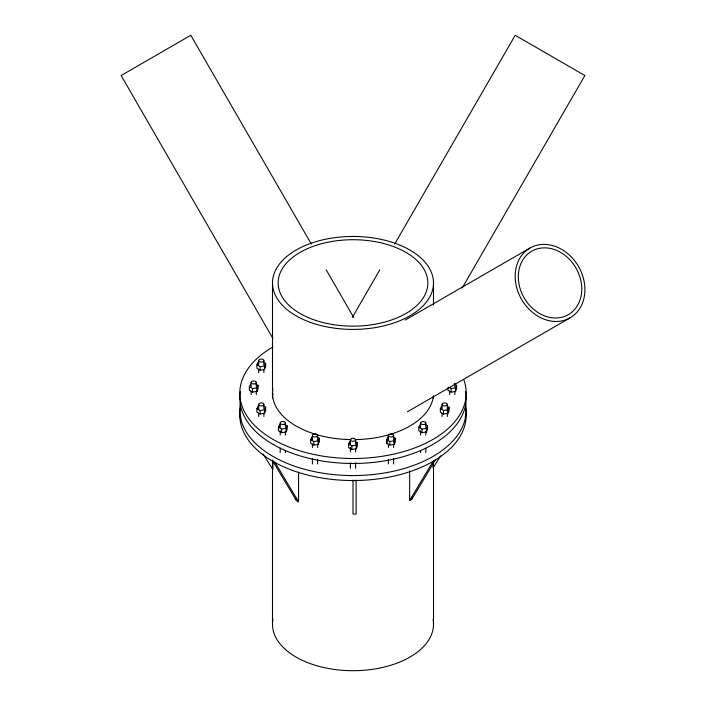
<?xml version="1.0" encoding="UTF-8"?>
<svg xmlns="http://www.w3.org/2000/svg" width="706" height="706" viewBox="0 0 706 706"><rect width="100%" height="100%" fill="white"/><g stroke="black" fill="none" stroke-linecap="round" stroke-linejoin="round"><path stroke-width="1.06" d="M264.062 362.496L265.659 363.422L265.659 366.979L264.485 369.503L260.117 370.182L256.913 368.329L256.913 364.773L258.087 362.249L258.087 364.914M255.704 383.967L258.105 385.352L258.105 388.909L256.931 391.433L252.554 392.112L249.359 390.259L249.359 386.711L250.524 384.179M264.485 369.503L264.485 365.946L265.659 363.422M256.931 391.433L256.931 387.876L258.105 385.352M264.062 406.365L265.659 407.283L265.659 410.839L264.485 413.363L260.117 414.043L256.913 412.198L256.913 408.642L258.087 406.118L258.087 408.783M264.485 413.363L264.485 409.815L265.659 407.283M284.774 424.491L287.174 425.877L287.174 429.433L286.009 431.957L281.632 432.637L278.429 430.792L278.429 427.236L279.602 424.712L279.602 426.486M286.009 431.957L286.009 428.41L287.174 425.877M316.985 436.917L319.386 438.302L319.386 441.859L318.212 444.383L313.835 445.062L310.64 443.209L310.64 439.661L311.805 437.129L311.805 439.803M318.212 444.383L318.212 440.826L319.386 438.302M355.771 441.744L357.377 442.671L357.377 446.218L356.203 448.751L351.826 449.422L348.623 447.578L348.623 444.021L349.797 441.497L349.797 443.271M356.203 448.751L356.203 445.195L357.377 442.671M392.96 436.917L395.36 438.302L395.36 441.859L394.195 444.383L389.818 445.062L386.614 443.209L386.614 439.661L387.788 437.129L387.788 438.911M386.614 443.209L387.4 441.532M394.195 444.383L394.195 440.826L395.36 438.302M425.171 424.491L427.571 425.877L427.571 429.433L426.398 431.957L422.02 432.637L418.826 430.792L418.826 427.236L419.991 424.712M426.398 431.957L426.398 428.41L427.571 425.877M447.489 406.365L449.087 407.283L449.087 410.839L447.913 413.363L443.544 414.043L440.341 412.198L440.341 408.642L441.515 406.118L441.515 407.891M447.895 387.594L447.895 390.259L451.099 392.112L455.476 391.433L455.476 387.876L456.641 385.352L454.24 383.967M455.476 391.433L456.641 388.909L456.641 385.352M447.913 413.363L447.913 409.815L449.087 407.283M352.285 317.479L379.802 269.816M394.663 244.073L515.203 35.3L584.877 75.524L462.139 288.119M409.648 500.501L433.043 461.397L435.267 460.118L411.863 499.221L409.648 500.501L409.648 470.911M440.659 455.794L433.113 467.796L433.113 463.41M465.042 417.025L466.207 415.181L466.207 413.372M405.218 320.065L529.915 248.071M407.397 411.774L570.166 317.797A40.251 32.864 60 0 0 564.623 251.265A40.251 32.864 60 0 0 515.327 279.735A40.251 32.864 60 0 0 570.166 317.797M256.913 364.773L260.117 366.626L264.485 365.946M249.359 386.711L252.554 388.556L256.931 387.876M256.913 408.642L260.117 410.486L264.485 409.815M448.698 387.17L451.099 388.556L455.476 387.876M278.429 427.236L281.632 429.08L286.009 428.41M440.341 408.642L443.544 410.486L447.913 409.815M310.64 439.661L313.835 441.506L318.212 440.826M418.826 427.236L422.02 429.08L426.398 428.41M348.623 444.021L351.826 445.865L356.203 445.195M386.614 439.661L389.818 441.506L394.195 440.826M240.402 408.43A113.207 65.358 0 0 0 353 480.539L356.133 480.539M298.567 501.781L275.172 462.677L272.957 461.397L296.352 500.501L298.567 501.781L298.567 472.19M240.958 417.025L239.793 415.181L239.793 416.99L240.958 418.834M263.02 453.914L272.887 469.605L272.887 460.127M311.337 244.073L190.796 35.3L121.123 75.524L273.028 338.642M326.198 269.816L353.715 317.479M454.885 383.57L454.885 386.862M454.885 391.248L454.885 394.539M451.099 388.556L451.099 392.112M449.66 391.248L449.66 394.539M447.33 404.406A2.612 1.509 0 0 1 443.412 405.712A2.612 1.509 0 0 1 443.412 403.1A2.612 1.509 0 0 1 447.33 404.406L447.33 410.989M447.33 413.186L447.33 416.478M443.544 410.486L443.544 414.043M442.106 404.406L442.106 408.8M442.106 413.186L442.106 416.478M433.51 282.938A80.51 46.481 0 0 1 312.749 323.189A80.51 46.481 0 0 1 312.749 242.679A80.51 46.481 0 0 1 433.51 282.938L433.51 304.957M433.51 462.386L433.51 624.219M425.806 423A2.612 1.509 0 0 1 421.888 424.306A2.612 1.509 0 0 1 421.888 421.694A2.612 1.509 0 0 1 425.806 423L425.806 427.386M425.806 431.781L425.806 435.072M425.806 448.231L425.806 452.617M422.02 429.08L422.02 432.637M420.582 423L420.582 427.386M420.582 430.678L420.582 435.072M420.582 450.428L420.582 452.617M411.863 497.033L411.863 499.221M393.604 435.425A2.612 1.509 0 0 1 389.686 436.732A2.612 1.509 0 0 1 389.686 434.119A2.612 1.509 0 0 1 393.604 435.425L393.604 442.009M393.604 444.206L393.604 447.489M393.604 458.459L393.604 463.948M389.818 441.506L389.818 445.062M388.379 435.425L388.379 439.812M388.379 444.206L388.379 447.489M388.379 459.562L388.379 463.948M356.133 480.071L356.133 514.047L353 514.047L353 480.071M355.612 439.785A2.612 1.509 0 0 1 351.694 441.091A2.612 1.509 0 0 1 351.694 438.479A2.612 1.509 0 0 1 355.612 439.785L355.612 444.18M355.612 448.566L355.612 451.858M355.612 462.827L355.612 468.307M351.826 445.865L351.826 449.422M350.388 439.785L350.388 444.18M350.388 447.472L350.388 451.858M350.388 462.827L350.388 468.307M317.621 435.425A2.612 1.509 0 0 1 313.702 436.732A2.612 1.509 0 0 1 313.702 434.119A2.612 1.509 0 0 1 317.621 435.425L317.621 439.812M317.621 444.206L317.621 447.489M317.621 459.562L317.621 463.948M313.835 441.506L313.835 445.062M312.396 435.425L312.396 439.812M312.396 444.206L312.396 447.489M312.396 458.459L312.396 463.948M296.352 498.312L296.352 500.501M285.418 423A2.612 1.509 0 0 1 281.5 424.306A2.612 1.509 0 0 1 281.5 421.694A2.612 1.509 0 0 1 285.418 423L285.418 427.386M285.418 431.781L285.418 435.072M285.418 450.428L285.418 452.617M281.632 429.08L281.632 432.637M280.194 423L280.194 427.386M280.194 430.678L280.194 435.072M280.194 448.231L280.194 452.617M272.49 282.938L272.49 397.434M272.49 460.18L272.49 624.219M263.894 360.545A2.612 1.509 0 0 1 259.976 361.851A2.612 1.509 0 0 1 259.976 359.239A2.612 1.509 0 0 1 263.894 360.545L263.894 364.931M263.894 369.317L263.894 372.609M263.894 404.406A2.612 1.509 0 0 1 259.976 405.712A2.612 1.509 0 0 1 259.976 403.1A2.612 1.509 0 0 1 263.894 404.406L263.894 408.8M263.894 413.186L263.894 416.478M260.117 366.626L260.117 370.182M260.117 410.486L260.117 414.043M258.67 360.545L258.67 364.931M258.67 369.317L258.67 372.609M258.67 404.406L258.67 408.8M258.67 413.186L258.67 416.478M256.34 382.475A2.612 1.509 0 0 1 252.421 383.782A2.612 1.509 0 0 1 252.421 381.169A2.612 1.509 0 0 1 256.34 382.475L256.34 386.862M256.34 391.248L256.34 394.539M252.554 388.556L252.554 392.112M251.115 382.475L251.115 386.862M251.115 391.248L251.115 394.539M465.598 408.43A113.207 65.358 0 0 1 353 480.539M465.598 391.371A113.207 65.358 0 0 1 353 463.471A113.207 65.358 0 0 1 240.402 391.371M272.49 398.113A80.51 46.481 0 0 1 272.922 393.321M433.44 396.198A80.51 46.481 0 0 1 433.51 398.113M463.798 379.749A113.207 65.358 0 0 1 320.683 455.776A113.207 65.358 0 0 1 272.957 346.928M433.352 396.022A80.51 46.481 0 0 1 355.083 439.609M350.917 439.609A80.51 46.481 0 0 1 272.922 388.344M465.598 403.453A113.207 65.358 0 0 1 353 475.562A113.207 65.358 0 0 1 240.402 403.453M433.078 619.418A80.51 46.481 0 0 1 353 670.7A80.51 46.481 0 0 1 272.922 619.418M518.451 280.026A36.633 29.908 60 0 0 568.356 314.655A36.633 29.908 60 0 0 563.317 254.116A36.633 29.908 60 0 0 518.451 280.026M315.573 320.356A74.854 43.216 0 0 0 427.854 282.938A74.854 43.216 0 0 0 315.573 245.511A74.854 43.216 0 0 0 315.573 320.356"/></g></svg>
